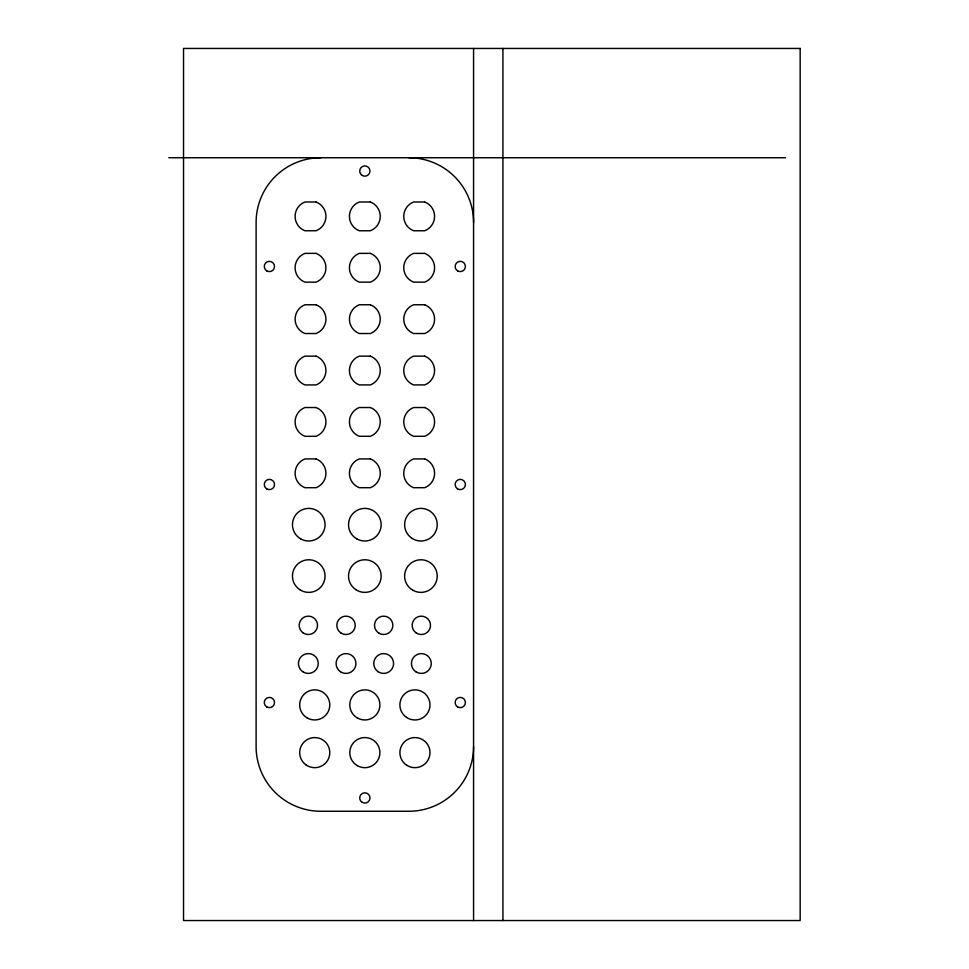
<?xml version="1.0" encoding="UTF-8"?>
<svg xmlns="http://www.w3.org/2000/svg" width="969" height="969" viewBox="0 0 969 969"><rect width="100%" height="100%" fill="white"/><g stroke="black" fill="none" stroke-linecap="round" stroke-linejoin="round"><path stroke-width="1.45" d="M168.836 157.741L785.471 157.741M502.935 48.45L502.935 920.55M473.575 48.45L473.575 920.55M473.575 746.566A64.693 64.693 0 0 1 408.894 811.259L320.8 811.259A64.693 64.693 0 0 1 256.107 746.566L256.107 222.434A64.693 64.693 0 0 1 320.8 157.741M408.894 157.741A64.693 64.693 0 0 1 473.575 222.434M800.164 48.45L183.529 48.45L183.529 920.55L800.164 920.55L800.164 48.45M316.051 201.988L304.981 201.988A15.419 15.419 0 0 0 304.981 230.767L316.051 230.767A15.419 15.419 0 0 0 316.051 201.988M370.376 201.988L359.305 201.988A15.419 15.419 0 0 0 359.305 230.767L370.376 230.767A15.419 15.419 0 0 0 370.376 201.988M424.701 201.988L413.63 201.988A15.419 15.419 0 0 0 413.63 230.767L424.701 230.767A15.419 15.419 0 0 0 424.701 201.988M316.051 253.369L304.981 253.369A15.419 15.419 0 0 0 304.981 282.149L316.051 282.149A15.419 15.419 0 0 0 316.051 253.369M370.376 253.369L359.305 253.369A15.419 15.419 0 0 0 359.305 282.149L370.376 282.149A15.419 15.419 0 0 0 370.376 253.369M424.701 253.369L413.63 253.369A15.419 15.419 0 0 0 413.63 282.149L424.701 282.149A15.419 15.419 0 0 0 424.701 253.369M316.051 304.763L304.981 304.763A15.419 15.419 0 0 0 304.981 333.53L316.051 333.53A15.419 15.419 0 0 0 316.051 304.763M370.376 304.763L359.305 304.763A15.419 15.419 0 0 0 359.305 333.53L370.376 333.53A15.419 15.419 0 0 0 370.376 304.763M424.701 304.763L413.63 304.763A15.419 15.419 0 0 0 413.63 333.53L424.701 333.53A15.419 15.419 0 0 0 424.701 304.763M316.051 356.144L304.981 356.144A15.419 15.419 0 0 0 304.981 384.923L316.051 384.923A15.419 15.419 0 0 0 316.051 356.144M370.376 356.144L359.305 356.144A15.419 15.419 0 0 0 359.305 384.923L370.376 384.923A15.419 15.419 0 0 0 370.376 356.144M424.701 356.144L413.63 356.144A15.419 15.419 0 0 0 413.63 384.923L424.701 384.923A15.419 15.419 0 0 0 424.701 356.144M316.051 407.525L304.981 407.525A15.419 15.419 0 0 0 304.981 436.304L316.051 436.304A15.419 15.419 0 0 0 316.051 407.525M370.376 407.525L359.305 407.525A15.419 15.419 0 0 0 359.305 436.304L370.376 436.304A15.419 15.419 0 0 0 370.376 407.525M424.701 407.525L413.63 407.525A15.419 15.419 0 0 0 413.63 436.304L424.701 436.304A15.419 15.419 0 0 0 424.701 407.525M316.051 458.918L304.981 458.918A15.419 15.419 0 0 0 304.981 487.698L316.051 487.698A15.419 15.419 0 0 0 316.051 458.918M370.376 458.918L359.305 458.918A15.419 15.419 0 0 0 359.305 487.698L370.376 487.698A15.419 15.419 0 0 0 370.376 458.918M424.701 458.918L413.63 458.918A15.419 15.419 0 0 0 413.63 487.698L424.701 487.698A15.419 15.419 0 0 0 424.701 458.918M379.097 633.278A9.181 9.181 0 0 0 392.857 625.332A9.181 9.181 0 0 0 379.097 617.386A9.181 9.181 0 0 0 379.097 633.278M307.221 717.944A15.044 15.044 0 0 0 329.787 704.911A15.044 15.044 0 0 0 307.221 691.878A15.044 15.044 0 0 0 307.221 717.944M357.319 717.944A15.044 15.044 0 0 0 379.896 704.911A15.044 15.044 0 0 0 357.319 691.878A15.044 15.044 0 0 0 357.319 717.944M406.508 717.375A15.044 15.044 0 0 0 429.957 705.989A15.044 15.044 0 0 0 408.373 691.369A15.044 15.044 0 0 0 406.508 717.375M303.394 672.086A9.908 9.908 0 0 0 318.256 663.511A9.908 9.908 0 0 0 303.394 654.923A9.908 9.908 0 0 0 303.394 672.086M340.446 671.711A9.908 9.908 0 0 0 355.889 664.213A9.908 9.908 0 0 0 341.682 654.596A9.908 9.908 0 0 0 340.446 671.711M378.128 671.711A9.908 9.908 0 0 0 393.559 664.213A9.908 9.908 0 0 0 379.351 654.596A9.908 9.908 0 0 0 378.128 671.711M415.786 671.711A9.908 9.908 0 0 0 431.229 664.213A9.908 9.908 0 0 0 417.009 654.596A9.908 9.908 0 0 0 415.786 671.711M303.2 632.939A9.181 9.181 0 0 0 317.505 625.986A9.181 9.181 0 0 0 304.339 617.083A9.181 9.181 0 0 0 303.2 632.939M340.858 632.939A9.181 9.181 0 0 0 355.163 625.986A9.181 9.181 0 0 0 341.996 617.083A9.181 9.181 0 0 0 340.858 632.939M416.198 632.939A9.181 9.181 0 0 0 430.49 625.986A9.181 9.181 0 0 0 417.324 617.083A9.181 9.181 0 0 0 416.198 632.939M406.508 765.086A15.044 15.044 0 0 0 429.957 753.7A15.044 15.044 0 0 0 408.373 739.093A15.044 15.044 0 0 0 406.508 765.086M357.319 765.655A15.044 15.044 0 0 0 379.896 752.622A15.044 15.044 0 0 0 357.319 739.589A15.044 15.044 0 0 0 357.319 765.655M306.301 765.086A15.044 15.044 0 0 0 329.751 753.7A15.044 15.044 0 0 0 308.166 739.093A15.044 15.044 0 0 0 306.301 765.086M362.212 175.45A5.136 5.136 0 0 0 369.976 171.113A5.136 5.136 0 0 0 362.333 166.559A5.136 5.136 0 0 0 362.212 175.45M457.562 270.835A5.136 5.136 0 0 0 465.411 266.645A5.136 5.136 0 0 0 457.852 261.945A5.136 5.136 0 0 0 457.562 270.835M457.538 706.873A5.136 5.136 0 0 0 465.411 702.719A5.136 5.136 0 0 0 457.877 697.983A5.136 5.136 0 0 0 457.538 706.873M362.031 802.259A5.136 5.136 0 0 0 369.976 798.25A5.136 5.136 0 0 0 362.527 793.369A5.136 5.136 0 0 0 362.031 802.259M266.693 706.885A5.136 5.136 0 0 0 274.542 702.695A5.136 5.136 0 0 0 266.996 697.995A5.136 5.136 0 0 0 266.693 706.885M266.669 270.823A5.136 5.136 0 0 0 274.542 266.669A5.136 5.136 0 0 0 267.02 261.933A5.136 5.136 0 0 0 266.669 270.823M457.538 488.848A5.136 5.136 0 0 0 465.411 484.694A5.136 5.136 0 0 0 457.877 479.958A5.136 5.136 0 0 0 457.538 488.848M266.693 488.861A5.136 5.136 0 0 0 274.542 484.67A5.136 5.136 0 0 0 266.996 479.97A5.136 5.136 0 0 0 266.693 488.861M356.689 538.8A16.291 16.291 0 0 0 381.144 524.689A16.291 16.291 0 0 0 356.689 510.578A16.291 16.291 0 0 0 356.689 538.8M355.708 589.576A16.291 16.291 0 0 0 381.096 577.245A16.291 16.291 0 0 0 357.718 561.414A16.291 16.291 0 0 0 355.708 589.576M299.627 589.576A16.291 16.291 0 0 0 325.015 577.245A16.291 16.291 0 0 0 301.638 561.414A16.291 16.291 0 0 0 299.627 589.576M300.608 538.8A16.291 16.291 0 0 0 325.051 524.689A16.291 16.291 0 0 0 300.608 510.578A16.291 16.291 0 0 0 300.608 538.8M412.782 590.194A16.291 16.291 0 0 0 437.225 576.083A16.291 16.291 0 0 0 412.782 561.959A16.291 16.291 0 0 0 412.782 590.194M411.789 538.183A16.291 16.291 0 0 0 437.189 525.852A16.291 16.291 0 0 0 413.811 510.033A16.291 16.291 0 0 0 411.789 538.183"/></g></svg>
